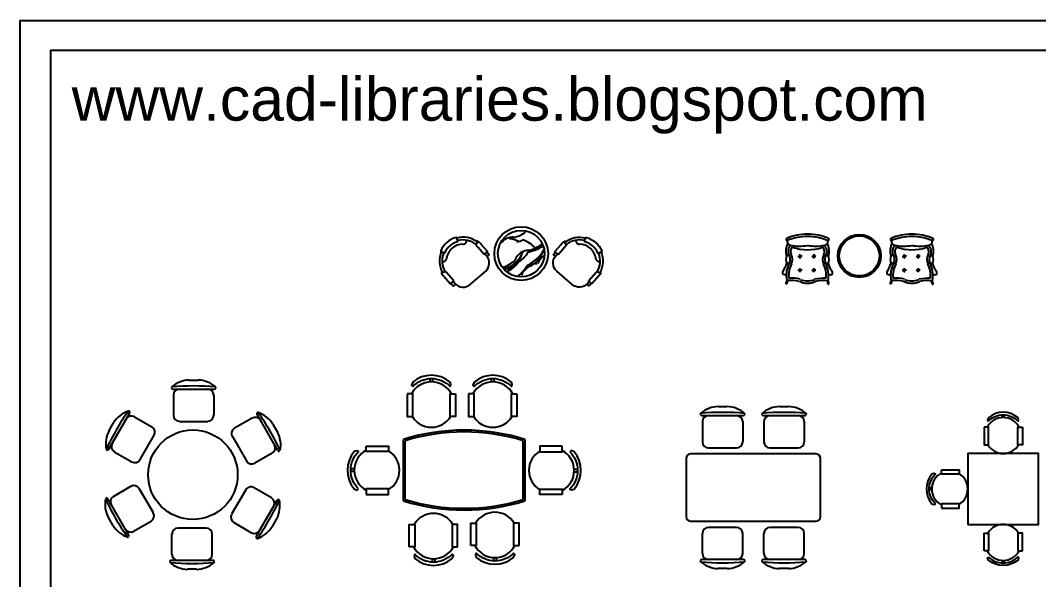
# Model space of a CAD drawing. Header units: inches. Extents: x 13 to 55.5, y 11.7 to 36.5.
# Drawn here: x 13 to 24.38, y 30.26 to 36.51 of the extents above; entities that cross this region are included whole.
import ezdxf

# ---------------------------------------------------------------- set-up
doc = ezdxf.new("R2010")
doc.units = ezdxf.units.IN
doc.header["$MEASUREMENT"] = 0
for name, color, linetype in [('02', 2, 'Continuous'), ('1', 1, 'Continuous'), ('kadrbm', 4, 'Continuous')]:
    doc.layers.add(name, color=color, linetype=linetype)
doc.styles.add('bmmm', font='swissel.ttf')

# ---------------------------------------------------------------- blocks, each defined once
blk = doc.blocks.new('kadrbm')
at = {"layer": 'kadrbm', "color": 4}
blk.add_lwpolyline([(0, 0), (0, 24.797), (21, 24.797), (21, 0), (0, 0)], close=True, dxfattribs=at)
blk.add_lwpolyline([(20.663, 0.326), (20.663, 24.46), (0.337, 24.46), (0.337, 0.326), (20.663, 0.326)], dxfattribs=at)
at = {"layer": 'kadrbm', "color": 211, "true_color": 0xf674fb, "style": 'bmmm'}
blk.add_text('www.cad-libraries.blogspot.com', height=0.48513, dxfattribs=at).set_placement((0.573, 23.677))

msp = doc.modelspace()

# ---------------------------------------------------------------- linework, layer by layer
at = {"layer": '02'}
for p, q in [((17.89, 34.045), (17.875, 34.083)), ((18.093, 34), (18.107, 34.039)), ((18.513, 34.087), (18.467, 34.067)), ((19.101, 34), (19.086, 34.039)), ((19.304, 34.045), (19.319, 34.083)), ((17.735, 33.909), (17.7, 33.928)), ((18.18, 33.899), (18.118, 33.971)), ((18.187, 33.899), (18.217, 33.925)), ((19.007, 33.899), (18.976, 33.925)), ((19.014, 33.899), (19.076, 33.971)), ((19.459, 33.909), (19.494, 33.928)), ((18.214, 33.876), (18.191, 33.902)), ((18.98, 33.876), (19.003, 33.902)), ((17.753, 33.7), (17.709, 33.689)), ((17.842, 33.603), (17.758, 33.698)), ((19.352, 33.603), (19.436, 33.698)), ((19.441, 33.7), (19.485, 33.689)), ((17.812, 33.569), (17.842, 33.595)), ((17.861, 33.566), (17.838, 33.592)), ((19.333, 33.566), (19.356, 33.592)), ((19.382, 33.569), (19.352, 33.595)), ((21.565, 33.565), (21.555, 33.565)), ((22.025, 33.564), (22.035, 33.563)), ((22.731, 33.565), (22.721, 33.565)), ((23.19, 33.564), (23.2, 33.563)), ((14.888, 32.491), (14.987, 32.491)), ((17.579, 32.471), (17.579, 32.509)), ((17.608, 32.471), (17.608, 32.509)), ((18.266, 32.471), (18.266, 32.509)), ((18.295, 32.471), (18.295, 32.509)), ((14.708, 32.391), (15.168, 32.391)), ((14.713, 32.324), (14.713, 32.099)), ((15.163, 32.324), (15.163, 32.099)), ((20.797, 32.196), (20.896, 32.196)), ((21.484, 32.196), (21.583, 32.196)), ((13.99, 31.722), (14.22, 32.12)), ((15.646, 32.105), (15.876, 31.706)), ((20.617, 32.096), (21.077, 32.096)), ((21.304, 32.096), (21.764, 32.096)), ((23.971, 32.073), (23.971, 32.103)), ((23.993, 32.073), (23.993, 32.103)), ((13.994, 31.928), (14.043, 32.014)), ((14.276, 32.082), (14.471, 31.969)), ((14.78, 32.031), (15.095, 32.031)), ((15.59, 32.066), (15.395, 31.954)), ((15.823, 31.998), (15.873, 31.912)), ((20.622, 32.028), (20.622, 31.803)), ((21.072, 32.028), (21.072, 31.803)), ((21.309, 32.028), (21.309, 31.803)), ((21.759, 32.028), (21.759, 31.803)), ((14.338, 31.604), (14.496, 31.877)), ((15.371, 31.862), (15.528, 31.589)), ((17.301, 31.158), (17.301, 31.814)), ((18.617, 31.814), (18.617, 31.158)), ((14.051, 31.692), (14.246, 31.58)), ((15.815, 31.677), (15.62, 31.564)), ((21.89, 31.667), (20.49, 31.667)), ((20.689, 31.736), (21.004, 31.736)), ((21.376, 31.736), (21.691, 31.736)), ((20.44, 31.617), (20.44, 30.967)), ((21.94, 30.967), (21.94, 31.617)), ((16.731, 31.5), (16.693, 31.5)), ((16.731, 31.471), (16.693, 31.471)), ((19.189, 31.497), (19.227, 31.497)), ((19.189, 31.468), (19.227, 31.468)), ((14.042, 31.193), (14.237, 31.306)), ((15.806, 31.178), (15.612, 31.29)), ((23.185, 31.288), (23.155, 31.288)), ((14.487, 31.008), (14.329, 31.281)), ((15.519, 31.266), (15.362, 30.993)), ((23.185, 31.265), (23.155, 31.265)), ((14.211, 30.766), (13.981, 31.164)), ((15.867, 31.148), (15.637, 30.75)), ((14.035, 30.872), (13.985, 30.958)), ((14.267, 30.804), (14.462, 30.916)), ((15.077, 30.839), (14.762, 30.839)), ((15.581, 30.788), (15.387, 30.901)), ((15.864, 30.942), (15.814, 30.856)), ((20.49, 30.917), (21.89, 30.917)), ((21.004, 30.847), (20.689, 30.847)), ((21.691, 30.847), (21.376, 30.847)), ((14.695, 30.546), (14.695, 30.771)), ((15.145, 30.546), (15.145, 30.771)), ((20.622, 30.555), (20.622, 30.78)), ((21.072, 30.555), (21.072, 30.78)), ((21.309, 30.555), (21.309, 30.78)), ((21.759, 30.555), (21.759, 30.78)), ((17.602, 30.497), (17.602, 30.459)), ((17.631, 30.497), (17.631, 30.459)), ((18.289, 30.51), (18.289, 30.472)), ((18.318, 30.51), (18.318, 30.472)), ((15.15, 30.479), (14.69, 30.479)), ((14.969, 30.379), (14.87, 30.379)), ((21.077, 30.487), (20.617, 30.487)), ((20.896, 30.387), (20.797, 30.387)), ((21.764, 30.487), (21.304, 30.487)), ((21.583, 30.387), (21.484, 30.387)), ((23.971, 30.48), (23.971, 30.449)), ((23.993, 30.48), (23.993, 30.449))]:
    msp.add_line(p, q, dxfattribs=at)
for points in [[(17.845, 33.546), (17.86, 33.559, 0.414214), (17.861, 33.566), (17.858, 33.57, 0.414214), (18.027, 33.559), (18.2, 33.71, 0.414214), (18.211, 33.88), (18.214, 33.876, 0.414214), (18.221, 33.876), (18.236, 33.889, 0.414214), (18.237, 33.896), (18.214, 33.922), (18.217, 33.925, 0.414214), (18.218, 33.932), (18.155, 34.004, 0.049881), (18.115, 34.041, 0.502403), (18.107, 34.039), (18.106, 34.035, 0.23151), (17.877, 34.078), (17.875, 34.083, 0.389804), (17.869, 34.086, 0.217174), (17.698, 33.935, 0.389698), (17.7, 33.928), (17.704, 33.926, 0.233387), (17.718, 33.692), (17.709, 33.689, 0.563962), (17.706, 33.681), (17.804, 33.57, 0.414214), (17.812, 33.569), (17.815, 33.572), (17.838, 33.546, 0.414214)], [(19.348, 33.546), (19.333, 33.559, -0.414214), (19.333, 33.566), (19.336, 33.57, -0.414214), (19.167, 33.559), (18.994, 33.71, -0.414214), (18.983, 33.88), (18.98, 33.876, -0.414214), (18.973, 33.876), (18.958, 33.889, -0.414214), (18.957, 33.896), (18.98, 33.922), (18.976, 33.925, -0.414214), (18.976, 33.932), (19.039, 34.004, -0.049881), (19.079, 34.041, -0.502403), (19.086, 34.039), (19.088, 34.035, -0.23151), (19.317, 34.078), (19.319, 34.083, -0.389804), (19.325, 34.086, -0.217174), (19.496, 33.935, -0.389698), (19.494, 33.928), (19.489, 33.926, -0.233387), (19.476, 33.692), (19.485, 33.689, -0.563962), (19.487, 33.681), (19.389, 33.57, -0.414214), (19.382, 33.569), (19.378, 33.572), (19.355, 33.546, -0.414214)], [(17.385, 32.421, -0.423227), (17.803, 32.421), (17.809, 32.442), (17.803, 32.47, 0.361278), (17.385, 32.47), (17.372, 32.437)], [(18.071, 32.421, -0.423227), (18.489, 32.421), (18.496, 32.442), (18.489, 32.47, 0.361278), (18.071, 32.47), (18.058, 32.437)], [(23.816, 32.034, -0.423227), (24.148, 32.034), (24.153, 32.05), (24.148, 32.072, 0.361278), (23.816, 32.072), (23.806, 32.047)], [(16.781, 31.276, -0.423227), (16.781, 31.694), (16.76, 31.701), (16.732, 31.694, 0.361278), (16.732, 31.276), (16.764, 31.264)], [(19.139, 31.692, -0.423227), (19.139, 31.274), (19.16, 31.267), (19.188, 31.274, 0.361278), (19.188, 31.692), (19.156, 31.705)], [(23.225, 31.111, -0.423227), (23.225, 31.442), (23.208, 31.447), (23.186, 31.442, 0.361278), (23.186, 31.111), (23.212, 31.101)], [(17.826, 30.547, -0.423227), (17.408, 30.547), (17.401, 30.526), (17.408, 30.498, 0.361278), (17.826, 30.498), (17.839, 30.53)], [(18.512, 30.56, -0.423227), (18.094, 30.56), (18.088, 30.539), (18.094, 30.511, 0.361278), (18.512, 30.511), (18.525, 30.543)], [(23.816, 30.519, 0.423227), (24.148, 30.519), (24.153, 30.503), (24.148, 30.481, -0.361278), (23.816, 30.481), (23.806, 30.506)]]:
    msp.add_lwpolyline(points, format="xyb", close=True, dxfattribs=at)
for points in [[(17.324, 32.337), (17.324, 32.087), (17.385, 32.087), (17.385, 32.337)], [(17.864, 32.337), (17.864, 32.087), (17.803, 32.087), (17.803, 32.337)], [(18.01, 32.337), (18.01, 32.087), (18.071, 32.087), (18.071, 32.337)], [(18.55, 32.337), (18.55, 32.087), (18.489, 32.087), (18.489, 32.337)], [(23.768, 31.967), (23.768, 31.769), (23.817, 31.769), (23.817, 31.967)], [(24.196, 31.967), (24.196, 31.769), (24.147, 31.769), (24.147, 31.967)], [(16.864, 31.755), (17.114, 31.755), (17.114, 31.694), (16.864, 31.694)], [(19.055, 31.753), (18.805, 31.753), (18.805, 31.692), (19.055, 31.692)], [(23.291, 31.49), (23.489, 31.49), (23.489, 31.442), (23.291, 31.442)], [(16.864, 31.215), (17.114, 31.215), (17.114, 31.276), (16.864, 31.276)], [(19.055, 31.213), (18.805, 31.213), (18.805, 31.274), (19.055, 31.274)], [(23.291, 31.063), (23.489, 31.063), (23.489, 31.111), (23.291, 31.111)], [(17.347, 30.63), (17.347, 30.88), (17.408, 30.88), (17.408, 30.63)], [(17.887, 30.63), (17.887, 30.88), (17.826, 30.88), (17.826, 30.63)], [(18.033, 30.644), (18.033, 30.894), (18.094, 30.894), (18.094, 30.644)], [(18.573, 30.644), (18.573, 30.894), (18.512, 30.894), (18.512, 30.644)], [(23.768, 30.586), (23.768, 30.783), (23.817, 30.783), (23.817, 30.586)], [(24.196, 30.586), (24.196, 30.783), (24.147, 30.783), (24.147, 30.586)]]:
    msp.add_lwpolyline(points, close=True, dxfattribs=at)
for points in [[(17.281, 31.144), (17.281, 31.829)], [(18.637, 31.829), (18.637, 31.144)]]:
    msp.add_lwpolyline(points, dxfattribs=at)
for centre, radius in [((18.597, 33.904), 0.3), ((18.597, 33.904), 0.26), ((22.375, 33.879), 0.24), ((22.375, 33.879), 0.224), ((21.712, 33.873), 0.0103), ((21.867, 33.873), 0.0103), ((22.877, 33.873), 0.0103), ((23.032, 33.873), 0.0103), ((21.712, 33.719), 0.0103), ((21.866, 33.718), 0.0103), ((22.877, 33.719), 0.0103), ((23.032, 33.718), 0.0103), ((14.929, 31.435), 0.5)]:
    msp.add_circle(centre, radius, dxfattribs=at)
for centre, radius, start, end in [((18.443, 34.425), 0.346, 281.1606, 305.6552), ((17.948, 33.822), 0.225, 105.9885, 156.6839), ((17.885, 34.043), 0.005, 285.9885, 21.6444), ((17.948, 33.822), 0.235, 51.4173, 104.8831), ((17.946, 34.049), 0.04, 268.7716, 7.4404), ((18.505, 33.91), 0.177, 87.4394, 144.7669), ((18.414, 33.718), 0.358, 64.5347, 80.7844), ((18.48, 34.375), 0.346, 281.1606, 293.2772), ((18.494, 33.721), 0.358, 43.5515, 70.018), ((19.245, 33.822), 0.235, 75.1169, 128.5827), ((19.248, 34.049), 0.04, 172.5596, 271.2284), ((19.309, 34.043), 0.005, 158.3556, 254.0115), ((19.245, 33.822), 0.225, 23.3161, 74.0115), ((21.741, 33.934), 0.187, 152.8181, 197.6062), ((21.569, 34.064), 0.0138, 132.3633, 271.03), ((21.793, 33.511), 0.61, 89.706, 112.4941), ((21.637, 34.045), 0.0677, 175.2592, 202.53), ((21.793, 33.511), 0.584, 89.6995, 112.5278), ((21.616, 34.05), 0.0516, 216.3609, 257.8787), ((21.797, 33.511), 0.61, 67.2243, 90.0123), ((21.797, 33.511), 0.584, 67.1906, 90.0188), ((21.977, 34.049), 0.0516, 281.8397, 323.3575), ((21.956, 34.044), 0.0677, 337.1883, 4.4591), ((21.851, 33.934), 0.187, 342.1121, 26.9003), ((22.023, 34.063), 0.0138, 268.6884, 47.355), ((22.906, 33.934), 0.187, 152.8181, 197.6062), ((22.735, 34.064), 0.0138, 132.3633, 271.03), ((22.959, 33.511), 0.61, 89.706, 112.4941), ((22.959, 33.511), 0.584, 89.6995, 112.5278), ((22.802, 34.045), 0.0677, 175.2592, 202.53), ((22.781, 34.05), 0.0516, 216.3609, 257.8787), ((22.962, 33.511), 0.61, 67.2243, 90.0123), ((22.962, 33.511), 0.584, 67.1906, 90.0188), ((23.142, 34.049), 0.0516, 281.8397, 323.3575), ((23.121, 34.044), 0.0677, 337.1883, 4.4591), ((23.017, 33.934), 0.187, 342.1121, 26.9003), ((23.189, 34.063), 0.0138, 268.6884, 47.355), ((17.948, 33.822), 0.235, 157.7888, 211.6693), ((17.737, 33.913), 0.005, 241.0031, 336.6839), ((17.931, 33.832), 0.168, 128.5362, 173.5158), ((17.941, 33.841), 0.168, 88.7716, 132.8655), ((18.097, 33.998), 0.005, 159.4097, 229.6945), ((17.948, 33.822), 0.225, 41.287, 49.6945), ((18.297, 34.061), 0.35, 288.0262, 337.6111), ((18.293, 33.992), 0.326, 301.2139, 345.8106), ((18.691, 33.767), 0.176, 91.0507, 158.7019), ((18.395, 34.088), 0.326, 301.2139, 333.6653), ((18.468, 34.17), 0.444, 297.0028, 330.1387), ((18.426, 34.676), 0.795, 288.3374, 301.3549), ((18.836, 33.845), 0.177, 146.4267, 154.5312), ((18.616, 34.283), 0.346, 281.1606, 308.8416), ((18.635, 34.27), 0.346, 281.1606, 306.6852), ((18.533, 34.041), 0.326, 301.2139, 339.0195), ((19.245, 33.822), 0.225, 130.3055, 138.713), ((19.097, 33.998), 0.005, 310.3055, 20.5903), ((19.252, 33.841), 0.168, 47.1345, 91.2284), ((19.263, 33.832), 0.168, 6.4842, 51.4638), ((19.245, 33.822), 0.235, 328.3307, 22.2112), ((19.457, 33.913), 0.005, 203.3161, 298.9969), ((21.665, 33.927), 0.0866, 125.4584, 211.505), ((21.707, 34.472), 0.484, 257.8787, 280.6417), ((21.666, 33.927), 0.0617, 126.8622, 213.1438), ((21.797, 34.445), 0.498, 250.276, 289.4423), ((21.888, 34.472), 0.484, 259.0766, 281.8397), ((21.926, 33.926), 0.0617, 326.5745, 52.8561), ((21.927, 33.926), 0.0866, 328.2134, 54.26), ((22.831, 33.927), 0.0866, 125.4584, 211.505), ((22.832, 33.927), 0.0617, 126.8622, 213.1438), ((22.872, 34.472), 0.484, 257.8787, 280.6417), ((22.963, 34.445), 0.498, 250.276, 289.4423), ((23.053, 34.472), 0.484, 259.0766, 281.8397), ((23.091, 33.926), 0.0617, 326.5745, 52.8561), ((23.092, 33.926), 0.0866, 328.2134, 54.26), ((17.724, 33.855), 0.04, 254.8146, 353.5158), ((18.184, 33.903), 0.005, 221.287, 311.287), ((18.29, 34.074), 0.34, 286.869, 314.4516), ((19.777, 32.338), 1.913, 129.1549, 134.576), ((18.769, 33.613), 0.177, 87.4394, 163.069), ((18.946, 33.729), 0.176, 120.6197, 158.7019), ((19.01, 33.903), 0.005, 228.713, 318.713), ((19.47, 33.855), 0.04, 186.4842, 285.1854), ((21.279, 33.882), 0.298, 323.0382, 343.3947), ((21.634, 33.839), 0.0813, 148.169, 211.1708), ((21.877, 33.657), 0.318, 152.4918, 189.5991), ((21.578, 33.876), 0.0143, 22.511, 157.2074), ((21.577, 33.809), 0.0182, 225.2589, 340.8727), ((21.877, 33.657), 0.292, 152.4918, 185.2941), ((21.522, 33.839), 0.0813, 328.5476, 31.5494), ((21.523, 33.839), 0.106, 329.7128, 30.3693), ((21.695, 33.89), 0.0183, 249.1744, 290.544), ((21.729, 33.89), 0.0183, 159.1744, 200.544), ((21.695, 33.857), 0.0183, 339.1744, 20.544), ((21.729, 33.856), 0.0183, 69.1744, 110.544), ((21.85, 33.89), 0.0183, 249.1744, 290.544), ((21.884, 33.89), 0.0183, 159.1744, 200.544), ((21.85, 33.856), 0.0183, 339.1744, 20.544), ((21.884, 33.856), 0.0183, 69.1744, 110.544), ((22.069, 33.838), 0.106, 149.349, 210.0055), ((21.714, 33.657), 0.292, 354.4242, 27.2266), ((22.069, 33.838), 0.0813, 148.169, 211.1708), ((21.714, 33.657), 0.318, 350.1193, 27.2266), ((22.014, 33.808), 0.0182, 198.8456, 314.4595), ((22.013, 33.875), 0.0143, 22.511, 157.2074), ((21.957, 33.838), 0.0813, 328.5476, 31.5494), ((22.313, 33.879), 0.298, 196.3236, 216.6801), ((22.444, 33.882), 0.298, 323.0382, 343.3947), ((22.8, 33.839), 0.0813, 148.169, 211.1708), ((23.042, 33.657), 0.318, 152.4918, 189.5991), ((22.743, 33.809), 0.0182, 225.2589, 340.8727), ((22.744, 33.876), 0.0143, 22.511, 157.2074), ((23.042, 33.657), 0.292, 152.4918, 185.2941), ((22.688, 33.839), 0.0813, 328.5476, 31.5494), ((22.688, 33.839), 0.106, 329.7128, 30.3693), ((22.861, 33.89), 0.0183, 249.1744, 290.544), ((22.895, 33.89), 0.0183, 159.1744, 200.544), ((22.86, 33.857), 0.0183, 339.1744, 20.544), ((22.894, 33.856), 0.0183, 69.1744, 110.544), ((23.016, 33.89), 0.0183, 249.1744, 290.544), ((23.049, 33.89), 0.0183, 159.1744, 200.544), ((23.015, 33.856), 0.0183, 339.1744, 20.544), ((23.049, 33.856), 0.0183, 69.1744, 110.544), ((23.234, 33.838), 0.106, 149.349, 210.0055), ((22.879, 33.657), 0.292, 354.4242, 27.2266), ((23.235, 33.838), 0.0813, 148.169, 211.1708), ((23.179, 33.808), 0.0182, 198.8456, 314.4595), ((22.879, 33.657), 0.318, 350.1193, 27.2266), ((23.179, 33.875), 0.0143, 22.511, 157.2074), ((23.123, 33.838), 0.0813, 328.5476, 31.5494), ((23.478, 33.879), 0.298, 196.3236, 216.6801), ((17.754, 33.695), 0.005, 41.287, 103.6016), ((18.22, 34.022), 0.34, 302.0464, 314.4516), ((18.141, 33.811), 0.326, 338.653, 345.8106), ((19.89, 32.277), 1.913, 128.4689, 134.2651), ((18.71, 33.727), 0.0634, 124.307, 176.4348), ((19.44, 33.695), 0.005, 76.3984, 138.713), ((21.539, 33.693), 0.0236, 132.6553, 332.6848), ((21.695, 33.736), 0.0183, 249.1744, 290.544), ((21.729, 33.735), 0.0183, 159.1744, 200.544), ((21.695, 33.702), 0.0183, 339.1744, 20.544), ((21.728, 33.701), 0.0183, 69.1744, 110.544), ((21.85, 33.735), 0.0183, 249.1744, 290.544), ((21.884, 33.735), 0.0183, 159.1744, 200.544), ((21.849, 33.702), 0.0183, 339.1744, 20.544), ((21.883, 33.701), 0.0183, 69.1744, 110.544), ((22.052, 33.691), 0.0236, 207.0336, 47.063), ((22.704, 33.693), 0.0236, 132.6553, 332.6848), ((22.86, 33.736), 0.0183, 249.1744, 290.544), ((22.894, 33.735), 0.0183, 159.1744, 200.544), ((22.86, 33.702), 0.0183, 339.1744, 20.544), ((22.894, 33.701), 0.0183, 69.1744, 110.544), ((23.015, 33.735), 0.0183, 249.1744, 290.544), ((23.049, 33.735), 0.0183, 159.1744, 200.544), ((23.015, 33.702), 0.0183, 339.1744, 20.544), ((23.049, 33.701), 0.0183, 69.1744, 110.544), ((23.218, 33.691), 0.0236, 207.0336, 47.063), ((17.838, 33.599), 0.005, 311.287, 41.287), ((18.619, 33.619), 0.0634, 124.307, 154.6516), ((19.355, 33.599), 0.005, 138.713, 228.713), ((21.613, 33.568), 0.0584, 141.92, 183.0016), ((21.606, 33.138), 0.467, 77.3858, 95.2766), ((21.613, 33.568), 0.0481, 131.1663, 183.0016), ((21.611, 33.139), 0.491, 77.7408, 92.9366), ((21.796, 33.785), 0.211, 245.4506, 294.2677), ((21.796, 33.785), 0.185, 245.4506, 294.2677), ((21.977, 33.138), 0.491, 86.7817, 101.9775), ((21.982, 33.137), 0.467, 84.4417, 102.3325), ((21.977, 33.567), 0.0481, 356.7167, 48.5521), ((21.977, 33.567), 0.0584, 356.7167, 37.7983), ((22.779, 33.568), 0.0584, 141.92, 183.0016), ((22.771, 33.138), 0.467, 77.3858, 95.2766), ((22.779, 33.568), 0.0481, 131.1663, 183.0016), ((22.776, 33.139), 0.491, 77.7408, 92.9366), ((22.961, 33.785), 0.211, 245.4506, 294.2677), ((22.961, 33.785), 0.185, 245.4506, 294.2677), ((23.143, 33.138), 0.491, 86.7817, 101.9775), ((23.147, 33.137), 0.467, 84.4417, 102.3325), ((23.142, 33.567), 0.0481, 356.7167, 48.5521), ((23.142, 33.567), 0.0584, 356.7167, 37.7983), ((14.898, 32.176), 0.316, 91.7651, 130.7265), ((14.938, 29.713), 2.713, 84.8023, 95.1977), ((14.978, 32.176), 0.316, 49.2735, 88.2349), ((17.594, 32.218), 0.253, 28.0535, 151.9465), ((18.28, 32.218), 0.253, 28.0535, 151.9465), ((14.699, 32.407), 0.01, 130.7265, 202.67), ((14.708, 32.411), 0.02, 202.67, 270), ((14.78, 32.324), 0.0675, 90, 180), ((15.095, 32.324), 0.0675, 0, 90), ((15.168, 32.411), 0.02, 270, 337.33), ((15.177, 32.407), 0.01, 337.33, 49.2735), ((20.807, 31.881), 0.316, 91.7651, 130.7265), ((20.887, 31.881), 0.316, 49.2735, 88.2349), ((21.494, 31.881), 0.316, 91.7651, 130.7265), ((21.573, 31.881), 0.316, 49.2735, 88.2349), ((16.424, 30.582), 2.713, 144.8023, 155.1977), ((14.312, 31.848), 0.316, 109.2735, 148.2349), ((14.243, 32.023), 0.0675, 60, 150), ((14.211, 32.136), 0.01, 37.33, 109.2735), ((14.203, 32.13), 0.02, 330, 37.33), ((14.78, 32.099), 0.0675, 180, 270), ((15.095, 32.099), 0.0675, 270, 0), ((15.664, 32.115), 0.02, 142.67, 210), ((15.656, 32.121), 0.01, 70.7265, 142.67), ((13.442, 30.566), 2.713, 24.8023, 35.1977), ((15.555, 31.832), 0.316, 31.7651, 70.7265), ((17.594, 32.218), 0.253, 211.0762, 328.9238), ((18.28, 32.218), 0.253, 211.0762, 328.9238), ((20.608, 32.112), 0.01, 130.7265, 202.67), ((20.617, 32.116), 0.02, 202.67, 270), ((20.847, 29.418), 2.713, 84.8023, 95.1977), ((20.689, 32.028), 0.0675, 90, 180), ((21.004, 32.028), 0.0675, 0, 90), ((21.077, 32.116), 0.02, 270, 337.33), ((21.086, 32.112), 0.01, 337.33, 49.2735), ((21.294, 32.112), 0.01, 130.7265, 202.67), ((21.304, 32.116), 0.02, 202.67, 270), ((21.534, 29.418), 2.713, 84.8023, 95.1977), ((21.376, 32.028), 0.0675, 90, 180), ((21.691, 32.028), 0.0675, 0, 90), ((21.764, 32.116), 0.02, 270, 337.33), ((21.773, 32.112), 0.01, 337.33, 49.2735), ((14.437, 31.911), 0.0675, 330, 60), ((15.624, 32.008), 0.0675, 30, 120), ((23.982, 31.873), 0.201, 28.0535, 151.9465), ((14.272, 31.779), 0.316, 151.7651, 190.7265), ((15.429, 31.895), 0.0675, 120, 210), ((15.595, 31.763), 0.316, 349.2735, 28.2349), ((17.959, 29.65), 2.283, 72.7156, 107.2844), ((17.959, 29.65), 2.263, 73.0881, 106.9119), ((14.085, 31.751), 0.0675, 150, 240), ((15.782, 31.735), 0.0675, 300, 30), ((20.689, 31.803), 0.0675, 180, 270), ((21.004, 31.803), 0.0675, 270, 0), ((21.376, 31.803), 0.0675, 180, 270), ((21.691, 31.803), 0.0675, 270, 0), ((23.982, 31.873), 0.201, 211.0762, 328.9238), ((13.972, 31.722), 0.01, 190.7265, 262.67), ((13.973, 31.732), 0.02, 262.67, 330), ((15.894, 31.716), 0.02, 210, 277.33), ((16.984, 31.485), 0.253, 118.0535, 241.9465), ((16.984, 31.485), 0.253, 301.0762, 58.9238), ((18.936, 31.483), 0.253, 121.0762, 238.9238), ((18.936, 31.483), 0.253, 298.0535, 61.9465), ((20.49, 31.617), 0.05, 90, 180), ((21.89, 31.617), 0.05, 0, 90), ((14.28, 31.638), 0.0675, 240, 330), ((15.587, 31.623), 0.0675, 210, 300), ((23.385, 31.276), 0.201, 118.0535, 241.9465), ((23.385, 31.276), 0.201, 301.0762, 58.9238), ((14.271, 31.247), 0.0675, 30, 120), ((15.578, 31.232), 0.0675, 60, 150), ((13.963, 31.164), 0.01, 97.33, 169.2735), ((13.964, 31.154), 0.02, 30, 97.33), ((14.076, 31.135), 0.0675, 120, 210), ((15.773, 31.119), 0.0675, 330, 60), ((14.263, 31.107), 0.316, 169.2735, 208.2349), ((16.415, 32.304), 2.713, 204.8023, 215.1977), ((13.433, 32.288), 2.713, 324.8023, 335.1977), ((15.586, 31.091), 0.316, 331.7651, 10.7265), ((15.885, 31.138), 0.02, 82.67, 150), ((15.886, 31.148), 0.01, 10.7265, 82.67), ((17.959, 33.323), 2.283, 252.7156, 287.2844), ((17.959, 33.323), 2.263, 253.0881, 286.9119), ((14.428, 30.975), 0.0675, 300, 30), ((15.42, 30.959), 0.0675, 150, 240), ((17.617, 30.75), 0.253, 31.0762, 148.9238), ((18.303, 30.763), 0.253, 31.0762, 148.9238), ((20.49, 30.967), 0.05, 180, 270), ((21.89, 30.967), 0.05, 270, 0), ((14.303, 31.038), 0.316, 211.7651, 250.7265), ((14.762, 30.771), 0.0675, 90, 180), ((15.077, 30.771), 0.0675, 0, 90), ((15.546, 31.022), 0.316, 289.2735, 328.2349), ((20.689, 30.78), 0.0675, 90, 180), ((21.004, 30.78), 0.0675, 0, 90), ((21.376, 30.78), 0.0675, 90, 180), ((21.691, 30.78), 0.0675, 0, 90), ((23.982, 30.68), 0.201, 31.0762, 148.9238), ((14.234, 30.862), 0.0675, 210, 300), ((14.202, 30.749), 0.01, 250.7265, 322.67), ((14.194, 30.756), 0.02, 322.67, 30), ((15.615, 30.847), 0.0675, 240, 330), ((15.655, 30.74), 0.02, 150, 217.33), ((15.647, 30.734), 0.01, 217.33, 289.2735), ((17.617, 30.75), 0.253, 208.0535, 331.9465), ((18.303, 30.763), 0.253, 208.0535, 331.9465), ((14.762, 30.546), 0.0675, 180, 270), ((15.077, 30.546), 0.0675, 270, 0), ((20.689, 30.555), 0.0675, 180, 270), ((21.004, 30.555), 0.0675, 270, 0), ((21.376, 30.555), 0.0675, 180, 270), ((21.691, 30.555), 0.0675, 270, 0), ((23.982, 30.68), 0.201, 208.0535, 331.9465), ((14.69, 30.459), 0.02, 90, 157.33), ((14.681, 30.463), 0.01, 157.33, 229.2735), ((14.88, 30.694), 0.316, 229.2735, 268.2349), ((14.92, 33.157), 2.713, 264.8023, 275.1977), ((14.96, 30.694), 0.316, 271.7651, 310.7265), ((15.15, 30.459), 0.02, 22.67, 90), ((15.159, 30.463), 0.01, 310.7265, 22.67), ((20.617, 30.467), 0.02, 90, 157.33), ((20.608, 30.471), 0.01, 157.33, 229.2735), ((20.807, 30.703), 0.316, 229.2735, 268.2349), ((20.847, 33.165), 2.713, 264.8023, 275.1977), ((20.887, 30.703), 0.316, 271.7651, 310.7265), ((21.077, 30.467), 0.02, 22.67, 90), ((21.086, 30.471), 0.01, 310.7265, 22.67), ((21.294, 30.471), 0.01, 157.33, 229.2735), ((21.304, 30.467), 0.02, 90, 157.33), ((21.494, 30.703), 0.316, 229.2735, 268.2349), ((21.534, 33.165), 2.713, 264.8023, 275.1977), ((21.573, 30.703), 0.316, 271.7651, 310.7265), ((21.764, 30.467), 0.02, 22.67, 90), ((21.773, 30.471), 0.01, 310.7265, 22.67)]:
    msp.add_arc(centre, radius, start, end, dxfattribs=at)
at = {"layer": '1'}
msp.add_lwpolyline([(23.586, 30.88), (24.378, 30.88), (24.378, 31.672), (23.586, 31.672)], close=True, dxfattribs=at)

# ---------------------------------------------------------------- block references
at = {"layer": 'kadrbm'}
msp.add_blockref('kadrbm', (13.001, 11.712), dxfattribs=at)

doc.saveas('drawing.dxf')
